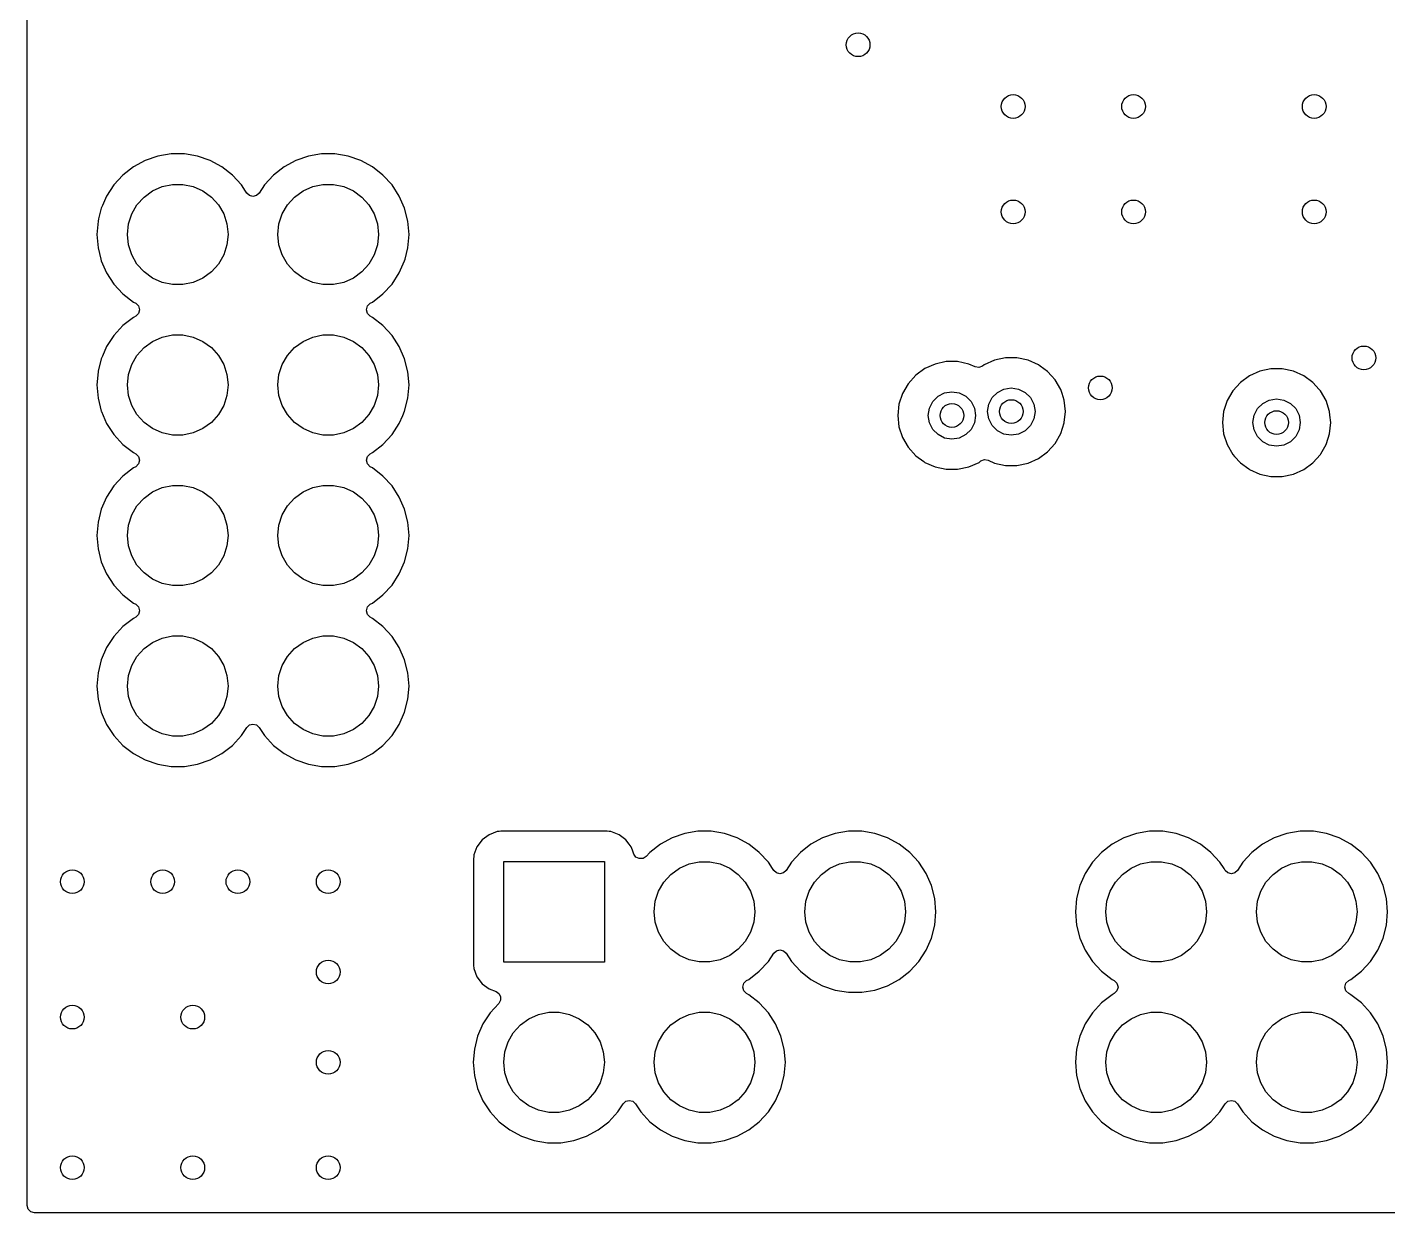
# Model space of a CAD drawing. Extents: x 6.5 to 8.1, y -3.85 to -2.25.
# Drawn here: x 6.5 to 7.404, y -3.85 to -3.062 of the extents above; entities that cross this region are included whole.
import ezdxf

# ---------------------------------------------------------------- set-up
doc = ezdxf.new("R2010")
doc.units = 0
doc.header["$MEASUREMENT"] = 0
doc.layers.add('BLACK', color=7, linetype='CONTINUOUS')

msp = doc.modelspace()

# ---------------------------------------------------------------- linework, layer by layer
at = {"layer": 'BLACK', "linetype": 'CONTINUOUS'}
for p, q in [((6.50002, -3.065), (6.50002, -3)), ((6.50002, -3.5), (6.50002, -3.065)), ((6.57844, -3.15085), (6.57065, -3.15507)), ((6.58683, -3.14797), (6.57844, -3.15085)), ((6.59557, -3.14652), (6.58683, -3.14797)), ((6.60443, -3.14652), (6.59557, -3.14652)), ((6.61317, -3.14797), (6.60443, -3.14652)), ((6.62156, -3.15085), (6.61317, -3.14797)), ((6.62935, -3.15507), (6.62156, -3.15085)), ((6.62156, -3.15085), (6.62156, -3.15085)), ((6.62156, -3.15085), (6.62156, -3.15085)), ((6.67844, -3.15085), (6.67065, -3.15507)), ((6.68683, -3.14797), (6.67844, -3.15085)), ((6.69557, -3.14652), (6.68683, -3.14797)), ((6.70443, -3.14652), (6.69557, -3.14652)), ((6.71317, -3.14797), (6.70443, -3.14652)), ((6.72156, -3.15085), (6.71317, -3.14797)), ((6.72935, -3.15507), (6.72156, -3.15085)), ((6.72156, -3.15085), (6.72156, -3.15085)), ((6.72156, -3.15085), (6.72156, -3.15085)), ((6.56365, -3.16052), (6.55765, -3.16704)), ((6.57065, -3.15507), (6.56365, -3.16052)), ((6.63635, -3.16052), (6.62935, -3.15507)), ((6.64235, -3.16704), (6.63635, -3.16052)), ((6.66365, -3.16052), (6.65765, -3.16704)), ((6.67065, -3.15507), (6.66365, -3.16052)), ((6.73635, -3.16052), (6.72935, -3.15507)), ((6.74235, -3.16704), (6.73635, -3.16052)), ((6.55765, -3.16704), (6.5528, -3.17446)), ((6.57761, -3.17513), (6.58327, -3.17102)), ((6.58327, -3.17102), (6.58966, -3.16817)), ((6.58966, -3.16817), (6.5965, -3.16672)), ((6.5965, -3.16672), (6.6035, -3.16672)), ((6.6035, -3.16672), (6.61034, -3.16817)), ((6.61034, -3.16817), (6.61673, -3.17102)), ((6.61673, -3.17102), (6.62239, -3.17513)), ((6.64512, -3.17127), (6.64235, -3.16704)), ((6.64591, -3.17249), (6.64512, -3.17127)), ((6.65765, -3.16704), (6.65409, -3.17249)), ((6.67761, -3.17513), (6.68327, -3.17102)), ((6.68327, -3.17102), (6.68966, -3.16817)), ((6.68966, -3.16817), (6.6965, -3.16672)), ((6.6965, -3.16672), (6.7035, -3.16672)), ((6.7035, -3.16672), (6.71034, -3.16817)), ((6.71034, -3.16817), (6.71673, -3.17102)), ((6.71673, -3.17102), (6.72239, -3.17513)), ((6.7472, -3.17446), (6.74235, -3.16704)), ((6.55, -3.18084), (6.54924, -3.18257)), ((6.5528, -3.17446), (6.55, -3.18084)), ((6.56943, -3.18639), (6.57293, -3.18033)), ((6.57293, -3.18033), (6.57761, -3.17513)), ((6.62239, -3.17513), (6.62707, -3.18033)), ((6.62707, -3.18033), (6.63057, -3.18639)), ((6.64768, -3.17411), (6.64591, -3.17249)), ((6.65, -3.1747), (6.64768, -3.17411)), ((6.65232, -3.17411), (6.65, -3.1747)), ((6.65409, -3.17249), (6.65232, -3.17411)), ((6.66943, -3.18639), (6.67293, -3.18033)), ((6.67293, -3.18033), (6.67761, -3.17513)), ((6.72239, -3.17513), (6.72707, -3.18033)), ((6.72707, -3.18033), (6.73057, -3.18639)), ((6.75076, -3.18257), (6.7472, -3.17446)), ((6.54746, -3.18961), (6.54706, -3.19117)), ((6.54924, -3.18257), (6.54746, -3.18961)), ((6.56727, -3.19304), (6.56943, -3.18639)), ((6.63057, -3.18639), (6.63273, -3.19304)), ((6.66727, -3.19304), (6.66943, -3.18639)), ((6.73057, -3.18639), (6.73273, -3.19304)), ((6.75294, -3.19117), (6.75076, -3.18257)), ((6.54706, -3.19117), (6.54633, -3.2)), ((6.56654, -3.2), (6.56727, -3.19304)), ((6.63273, -3.19304), (6.63346, -3.2)), ((6.66654, -3.2), (6.66727, -3.19304)), ((6.73273, -3.19304), (6.73346, -3.2)), ((6.75367, -3.2), (6.75294, -3.19117)), ((6.54633, -3.2), (6.54706, -3.20883)), ((6.56727, -3.20696), (6.56654, -3.2)), ((6.56943, -3.21361), (6.56727, -3.20696)), ((6.63273, -3.20696), (6.63057, -3.21361)), ((6.63346, -3.2), (6.63273, -3.20696)), ((6.66727, -3.20696), (6.66654, -3.2)), ((6.66943, -3.21361), (6.66727, -3.20696)), ((6.73273, -3.20696), (6.73057, -3.21361)), ((6.73346, -3.2), (6.73273, -3.20696)), ((6.75294, -3.20883), (6.75367, -3.2)), ((6.54706, -3.20883), (6.54706, -3.20883)), ((6.54706, -3.20883), (6.54706, -3.20883)), ((6.54706, -3.20883), (6.54896, -3.21634)), ((6.54896, -3.21634), (6.54924, -3.21743)), ((6.54924, -3.21743), (6.5528, -3.22554)), ((6.57293, -3.21967), (6.56943, -3.21361)), ((6.63057, -3.21361), (6.62707, -3.21967)), ((6.67293, -3.21967), (6.66943, -3.21361)), ((6.73057, -3.21361), (6.72707, -3.21967)), ((6.7472, -3.22554), (6.75076, -3.21743)), ((6.75076, -3.21743), (6.75104, -3.21634)), ((6.75104, -3.21634), (6.75294, -3.20883)), ((6.5528, -3.22554), (6.5528, -3.22554)), ((6.5528, -3.22554), (6.55765, -3.23296)), ((6.57761, -3.22487), (6.57293, -3.21967)), ((6.58327, -3.22898), (6.57761, -3.22487)), ((6.62239, -3.22487), (6.61673, -3.22898)), ((6.62707, -3.21967), (6.62239, -3.22487)), ((6.67761, -3.22487), (6.67293, -3.21967)), ((6.68327, -3.22898), (6.67761, -3.22487)), ((6.72239, -3.22487), (6.71673, -3.22898)), ((6.72707, -3.21967), (6.72239, -3.22487)), ((6.74235, -3.23296), (6.7472, -3.22554)), ((6.55765, -3.23296), (6.56365, -3.23948)), ((6.58966, -3.23183), (6.58327, -3.22898)), ((6.5965, -3.23328), (6.58966, -3.23183)), ((6.6035, -3.23328), (6.5965, -3.23328)), ((6.61034, -3.23183), (6.6035, -3.23328)), ((6.61673, -3.22898), (6.61034, -3.23183)), ((6.68966, -3.23183), (6.68327, -3.22898)), ((6.6965, -3.23328), (6.68966, -3.23183)), ((6.7035, -3.23328), (6.6965, -3.23328)), ((6.71034, -3.23183), (6.7035, -3.23328)), ((6.71673, -3.22898), (6.71034, -3.23183)), ((6.73635, -3.23948), (6.74235, -3.23296)), ((6.56365, -3.23948), (6.57065, -3.24493)), ((6.72935, -3.24493), (6.73635, -3.23948)), ((6.57065, -3.24493), (6.57065, -3.24493)), ((6.57065, -3.24493), (6.57208, -3.24571)), ((6.57208, -3.24571), (6.57395, -3.2475)), ((6.57395, -3.2525), (6.57208, -3.25429)), ((6.57395, -3.2475), (6.57464, -3.25)), ((6.57464, -3.25), (6.57395, -3.2525)), ((6.72536, -3.25), (6.72605, -3.2475)), ((6.72605, -3.2525), (6.72536, -3.25)), ((6.72605, -3.2475), (6.72792, -3.24571)), ((6.72792, -3.25429), (6.72605, -3.2525)), ((6.72792, -3.24571), (6.72935, -3.24493)), ((6.56365, -3.26052), (6.55765, -3.26704)), ((6.57065, -3.25507), (6.56365, -3.26052)), ((6.57208, -3.25429), (6.57065, -3.25507)), ((6.72935, -3.25507), (6.72792, -3.25429)), ((6.73635, -3.26052), (6.72935, -3.25507)), ((6.74235, -3.26704), (6.73635, -3.26052)), ((6.55765, -3.26704), (6.5528, -3.27446)), ((6.57761, -3.27513), (6.58327, -3.27102)), ((6.58327, -3.27102), (6.58966, -3.26817)), ((6.58966, -3.26817), (6.5965, -3.26672)), ((6.5965, -3.26672), (6.6035, -3.26672)), ((6.6035, -3.26672), (6.61034, -3.26817)), ((6.61034, -3.26817), (6.61673, -3.27102)), ((6.61673, -3.27102), (6.62239, -3.27513)), ((6.67761, -3.27513), (6.68327, -3.27102)), ((6.68327, -3.27102), (6.68966, -3.26817)), ((6.68966, -3.26817), (6.6965, -3.26672)), ((6.6965, -3.26672), (6.7035, -3.26672)), ((6.7035, -3.26672), (6.71034, -3.26817)), ((6.71034, -3.26817), (6.71673, -3.27102)), ((6.71673, -3.27102), (6.72239, -3.27513)), ((6.7472, -3.27446), (6.74235, -3.26704)), ((6.55, -3.28084), (6.54924, -3.28257)), ((6.5528, -3.27446), (6.55, -3.28084)), ((6.56943, -3.28639), (6.57293, -3.28033)), ((6.57293, -3.28033), (6.57761, -3.27513)), ((6.62239, -3.27513), (6.62707, -3.28033)), ((6.62707, -3.28033), (6.63057, -3.28639)), ((6.66943, -3.28639), (6.67293, -3.28033)), ((6.67293, -3.28033), (6.67761, -3.27513)), ((6.72239, -3.27513), (6.72707, -3.28033)), ((6.72707, -3.28033), (6.73057, -3.28639)), ((6.75076, -3.28257), (6.7472, -3.27446)), ((6.54924, -3.28257), (6.54716, -3.2908)), ((6.56727, -3.29304), (6.56943, -3.28639)), ((6.63057, -3.28639), (6.63273, -3.29304)), ((6.66727, -3.29304), (6.66943, -3.28639)), ((6.73057, -3.28639), (6.73273, -3.29304)), ((6.75294, -3.29117), (6.75076, -3.28257)), ((7.09635, -3.28913), (7.09027, -3.29355)), ((7.10322, -3.28608), (7.09635, -3.28913)), ((7.11057, -3.28451), (7.10322, -3.28608)), ((7.11809, -3.28451), (7.11057, -3.28451)), ((7.11057, -3.28451), (7.11057, -3.28451)), ((7.12544, -3.28608), (7.11809, -3.28451)), ((7.11809, -3.28451), (7.11809, -3.28451)), ((7.12966, -3.28795), (7.12544, -3.28608)), ((7.13216, -3.28835), (7.12966, -3.28795)), ((7.13452, -3.28744), (7.13216, -3.28835)), ((7.13577, -3.28653), (7.13452, -3.28744)), ((7.14264, -3.28347), (7.13577, -3.28653)), ((7.15, -3.28191), (7.14264, -3.28347)), ((7.15752, -3.28191), (7.15, -3.28191)), ((7.15, -3.28191), (7.15, -3.28191)), ((7.16487, -3.28347), (7.15752, -3.28191)), ((7.15752, -3.28191), (7.15752, -3.28191)), ((7.17174, -3.28653), (7.16487, -3.28347)), ((7.173, -3.28744), (7.17174, -3.28653)), ((7.17782, -3.29095), (7.173, -3.28744)), ((7.32624, -3.28923), (7.31889, -3.2908)), ((7.33376, -3.28923), (7.32624, -3.28923)), ((7.32624, -3.28923), (7.32624, -3.28923)), ((7.34111, -3.2908), (7.33376, -3.28923)), ((7.33376, -3.28923), (7.33376, -3.28923)), ((6.54706, -3.29117), (6.54633, -3.3)), ((6.54716, -3.2908), (6.54706, -3.29117)), ((6.56654, -3.3), (6.56727, -3.29304)), ((6.63273, -3.29304), (6.63346, -3.3)), ((6.66654, -3.3), (6.66727, -3.29304)), ((6.73273, -3.29304), (6.73346, -3.3)), ((6.75367, -3.3), (6.75294, -3.29117)), ((7.09027, -3.29355), (7.08524, -3.29914)), ((7.18044, -3.29385), (7.17782, -3.29095)), ((7.18285, -3.29653), (7.18044, -3.29385)), ((7.18661, -3.30305), (7.18285, -3.29653)), ((7.30593, -3.29827), (7.3009, -3.30386)), ((7.31202, -3.29385), (7.30593, -3.29827)), ((7.31889, -3.2908), (7.31202, -3.29385)), ((7.34798, -3.29385), (7.34111, -3.2908)), ((7.35407, -3.29827), (7.34798, -3.29385)), ((7.34798, -3.29385), (7.34798, -3.29385)), ((7.35832, -3.303), (7.35407, -3.29827)), ((6.54633, -3.3), (6.54706, -3.30883)), ((6.56727, -3.30696), (6.56654, -3.3)), ((6.56943, -3.31361), (6.56727, -3.30696)), ((6.63273, -3.30696), (6.63057, -3.31361)), ((6.63346, -3.3), (6.63273, -3.30696)), ((6.66727, -3.30696), (6.66654, -3.3)), ((6.66943, -3.31361), (6.66727, -3.30696)), ((6.73273, -3.30696), (6.73057, -3.31361)), ((6.73346, -3.3), (6.73273, -3.30696)), ((6.75294, -3.30883), (6.75367, -3.3)), ((7.08148, -3.30565), (7.07915, -3.3128)), ((7.08524, -3.29914), (7.08148, -3.30565)), ((7.10159, -3.31102), (7.10507, -3.30754)), ((7.10507, -3.30754), (7.10946, -3.3053)), ((7.10946, -3.3053), (7.11433, -3.30453)), ((7.11433, -3.30453), (7.1192, -3.3053)), ((7.1192, -3.3053), (7.12359, -3.30754)), ((7.12359, -3.30754), (7.12707, -3.31102)), ((7.14102, -3.30842), (7.1445, -3.30493)), ((7.1445, -3.30493), (7.14889, -3.3027)), ((7.14889, -3.3027), (7.15376, -3.30193)), ((7.15376, -3.30193), (7.15862, -3.3027)), ((7.15862, -3.3027), (7.16301, -3.30493)), ((7.16301, -3.30493), (7.1665, -3.30842)), ((7.18746, -3.30565), (7.18661, -3.30305)), ((7.18893, -3.3102), (7.18746, -3.30565)), ((7.3009, -3.30386), (7.29714, -3.31037)), ((7.3591, -3.30386), (7.35832, -3.303)), ((7.36286, -3.31037), (7.3591, -3.30386)), ((6.54706, -3.30883), (6.54706, -3.30883)), ((6.54706, -3.30883), (6.54706, -3.30883)), ((6.54706, -3.30883), (6.54924, -3.31743)), ((6.57293, -3.31967), (6.56943, -3.31361)), ((6.63057, -3.31361), (6.62707, -3.31967)), ((6.67293, -3.31967), (6.66943, -3.31361)), ((6.73057, -3.31361), (6.72707, -3.31967)), ((6.75076, -3.31743), (6.75294, -3.30883)), ((7.07915, -3.3128), (7.07837, -3.32028)), ((7.09858, -3.32028), (7.09935, -3.31541)), ((7.09935, -3.31541), (7.10159, -3.31102)), ((7.12707, -3.31102), (7.12931, -3.31541)), ((7.12931, -3.31541), (7.13008, -3.32028)), ((7.13801, -3.31767), (7.13878, -3.31281)), ((7.13878, -3.31281), (7.14102, -3.30842)), ((7.1665, -3.30842), (7.16873, -3.31281)), ((7.16873, -3.31281), (7.1695, -3.31767)), ((7.18972, -3.31767), (7.18893, -3.3102)), ((7.29714, -3.31037), (7.29482, -3.31752)), ((7.31502, -3.32013), (7.31726, -3.31574)), ((7.31726, -3.31574), (7.32074, -3.31226)), ((7.32074, -3.31226), (7.32513, -3.31002)), ((7.32513, -3.31002), (7.33, -3.30925)), ((7.33, -3.30925), (7.33487, -3.31002)), ((7.33487, -3.31002), (7.33926, -3.31226)), ((7.33926, -3.31226), (7.34274, -3.31574)), ((7.34274, -3.31574), (7.34498, -3.32013)), ((7.36518, -3.31752), (7.36286, -3.31037)), ((7.36286, -3.31037), (7.36286, -3.31037)), ((6.54924, -3.31743), (6.54928, -3.31752)), ((6.54928, -3.31752), (6.5528, -3.32554)), ((6.5528, -3.32554), (6.5528, -3.32554)), ((6.5528, -3.32554), (6.55765, -3.33296)), ((6.57761, -3.32487), (6.57293, -3.31967)), ((6.58327, -3.32898), (6.57761, -3.32487)), ((6.62239, -3.32487), (6.61673, -3.32898)), ((6.62707, -3.31967), (6.62239, -3.32487)), ((6.67761, -3.32487), (6.67293, -3.31967)), ((6.68327, -3.32898), (6.67761, -3.32487)), ((6.72239, -3.32487), (6.71673, -3.32898)), ((6.72707, -3.31967), (6.72239, -3.32487)), ((6.74235, -3.33296), (6.7472, -3.32554)), ((6.7472, -3.32554), (6.74951, -3.32028)), ((6.74951, -3.32028), (6.75076, -3.31743)), ((7.07837, -3.32028), (7.07915, -3.32776)), ((7.09935, -3.32515), (7.09858, -3.32028)), ((7.10159, -3.32954), (7.09935, -3.32515)), ((7.12931, -3.32515), (7.12707, -3.32954)), ((7.13008, -3.32028), (7.12931, -3.32515)), ((7.13878, -3.32254), (7.13801, -3.31767)), ((7.14102, -3.32693), (7.13878, -3.32254)), ((7.16873, -3.32254), (7.1665, -3.32693)), ((7.1695, -3.31767), (7.16873, -3.32254)), ((7.18661, -3.3323), (7.18893, -3.32515)), ((7.18893, -3.32515), (7.18895, -3.325)), ((7.18895, -3.325), (7.18972, -3.31767)), ((7.29482, -3.31752), (7.29404, -3.325)), ((7.29404, -3.325), (7.29482, -3.33248)), ((7.31425, -3.325), (7.31502, -3.32013)), ((7.31502, -3.32987), (7.31425, -3.325)), ((7.34498, -3.32013), (7.34575, -3.325)), ((7.34575, -3.325), (7.34498, -3.32987)), ((7.36544, -3.32), (7.36518, -3.31752)), ((7.36518, -3.33248), (7.36596, -3.325)), ((7.36596, -3.325), (7.36544, -3.32)), ((6.55765, -3.33296), (6.56365, -3.33948)), ((6.58966, -3.33183), (6.58327, -3.32898)), ((6.5965, -3.33328), (6.58966, -3.33183)), ((6.6035, -3.33328), (6.5965, -3.33328)), ((6.61034, -3.33183), (6.6035, -3.33328)), ((6.61673, -3.32898), (6.61034, -3.33183)), ((6.68966, -3.33183), (6.68327, -3.32898)), ((6.6965, -3.33328), (6.68966, -3.33183)), ((6.7035, -3.33328), (6.6965, -3.33328)), ((6.71034, -3.33183), (6.7035, -3.33328)), ((6.71673, -3.32898), (6.71034, -3.33183)), ((6.73635, -3.33948), (6.74235, -3.33296)), ((7.07915, -3.32776), (7.08148, -3.33491)), ((7.08148, -3.33491), (7.08524, -3.34142)), ((7.10507, -3.33302), (7.10159, -3.32954)), ((7.10946, -3.33526), (7.10507, -3.33302)), ((7.12359, -3.33302), (7.1192, -3.33526)), ((7.12707, -3.32954), (7.12359, -3.33302)), ((7.1445, -3.33041), (7.14102, -3.32693)), ((7.14889, -3.33265), (7.1445, -3.33041)), ((7.15376, -3.33342), (7.14889, -3.33265)), ((7.15862, -3.33265), (7.15376, -3.33342)), ((7.16301, -3.33041), (7.15862, -3.33265)), ((7.1665, -3.32693), (7.16301, -3.33041)), ((7.18285, -3.33881), (7.18661, -3.3323)), ((7.29482, -3.33248), (7.29714, -3.33963)), ((7.31726, -3.33426), (7.31502, -3.32987)), ((7.32074, -3.33774), (7.31726, -3.33426)), ((7.34274, -3.33426), (7.33926, -3.33774)), ((7.34498, -3.32987), (7.34274, -3.33426)), ((7.36312, -3.33881), (7.36518, -3.33248)), ((6.56365, -3.33948), (6.57065, -3.34493)), ((6.72935, -3.34493), (6.73635, -3.33948)), ((7.08524, -3.34142), (7.08524, -3.34142)), ((7.08524, -3.34142), (7.09027, -3.34701)), ((7.11433, -3.33603), (7.10946, -3.33526)), ((7.1192, -3.33526), (7.11433, -3.33603)), ((7.17782, -3.3444), (7.18285, -3.33881)), ((7.29714, -3.33963), (7.3009, -3.34614)), ((7.32513, -3.33998), (7.32074, -3.33774)), ((7.33, -3.34075), (7.32513, -3.33998)), ((7.33487, -3.33998), (7.33, -3.34075)), ((7.33926, -3.33774), (7.33487, -3.33998)), ((7.35935, -3.34571), (7.36286, -3.33963)), ((7.36286, -3.33963), (7.36312, -3.33881)), ((6.57065, -3.34493), (6.57065, -3.34493)), ((6.57065, -3.34493), (6.57208, -3.34571)), ((6.57208, -3.34571), (6.57395, -3.3475)), ((6.57395, -3.3525), (6.57208, -3.35429)), ((6.57395, -3.3475), (6.57464, -3.35)), ((6.57464, -3.35), (6.57395, -3.3525)), ((6.72536, -3.35), (6.72605, -3.3475)), ((6.72605, -3.3525), (6.72536, -3.35)), ((6.72605, -3.3475), (6.72792, -3.34571)), ((6.72792, -3.35429), (6.72605, -3.3525)), ((6.72792, -3.34571), (6.72935, -3.34493)), ((7.09027, -3.34701), (7.09556, -3.35085)), ((7.09556, -3.35085), (7.09635, -3.35143)), ((7.09635, -3.35143), (7.10322, -3.35448)), ((7.12544, -3.35448), (7.13231, -3.35143)), ((7.13231, -3.35143), (7.13357, -3.35051)), ((7.13357, -3.35051), (7.13593, -3.34961)), ((7.13593, -3.34961), (7.13843, -3.35)), ((7.13843, -3.35), (7.14264, -3.35188)), ((7.14264, -3.35188), (7.14264, -3.35188)), ((7.14264, -3.35188), (7.14264, -3.35188)), ((7.14264, -3.35188), (7.15, -3.35344)), ((7.15752, -3.35344), (7.16487, -3.35188)), ((7.16487, -3.35188), (7.17174, -3.34882)), ((7.16487, -3.35188), (7.16487, -3.35188)), ((7.16487, -3.35188), (7.16487, -3.35188)), ((7.17174, -3.34882), (7.17782, -3.3444)), ((7.3009, -3.34614), (7.30206, -3.34742)), ((7.30206, -3.34742), (7.30593, -3.35173)), ((7.30593, -3.35173), (7.3115, -3.35577)), ((7.34798, -3.35615), (7.35407, -3.35173)), ((7.35407, -3.35173), (7.3591, -3.34614)), ((7.3591, -3.34614), (7.35935, -3.34571)), ((6.56365, -3.36052), (6.55765, -3.36704)), ((6.57065, -3.35507), (6.56365, -3.36052)), ((6.57208, -3.35429), (6.57065, -3.35507)), ((6.72935, -3.35507), (6.72792, -3.35429)), ((6.73635, -3.36052), (6.72935, -3.35507)), ((6.74235, -3.36704), (6.73635, -3.36052)), ((7.10322, -3.35448), (7.11057, -3.35605)), ((7.11057, -3.35605), (7.11057, -3.35605)), ((7.11057, -3.35605), (7.11809, -3.35605)), ((7.11809, -3.35605), (7.12544, -3.35448)), ((7.11809, -3.35605), (7.11809, -3.35605)), ((7.12544, -3.35448), (7.12544, -3.35448)), ((7.12544, -3.35448), (7.12544, -3.35448)), ((7.15, -3.35344), (7.15, -3.35344)), ((7.15, -3.35344), (7.15752, -3.35344)), ((7.15752, -3.35344), (7.15752, -3.35344)), ((7.3115, -3.35577), (7.31202, -3.35615)), ((7.31202, -3.35615), (7.31889, -3.3592)), ((7.31889, -3.3592), (7.32624, -3.36077)), ((7.32624, -3.36077), (7.32624, -3.36077)), ((7.32624, -3.36077), (7.33376, -3.36077)), ((7.33376, -3.36077), (7.34111, -3.3592)), ((7.33376, -3.36077), (7.33376, -3.36077)), ((7.34111, -3.3592), (7.34798, -3.35615)), ((7.34111, -3.3592), (7.34111, -3.3592)), ((7.34111, -3.3592), (7.34111, -3.3592)), ((6.55765, -3.36704), (6.5528, -3.37446)), ((6.57761, -3.37513), (6.58327, -3.37102)), ((6.58327, -3.37102), (6.58966, -3.36817)), ((6.58966, -3.36817), (6.5965, -3.36672)), ((6.5965, -3.36672), (6.6035, -3.36672)), ((6.6035, -3.36672), (6.61034, -3.36817)), ((6.61034, -3.36817), (6.61673, -3.37102)), ((6.61673, -3.37102), (6.62239, -3.37513)), ((6.67761, -3.37513), (6.68327, -3.37102)), ((6.68327, -3.37102), (6.68966, -3.36817)), ((6.68966, -3.36817), (6.6965, -3.36672)), ((6.6965, -3.36672), (6.7035, -3.36672)), ((6.7035, -3.36672), (6.71034, -3.36817)), ((6.71034, -3.36817), (6.71673, -3.37102)), ((6.71673, -3.37102), (6.72239, -3.37513)), ((6.7472, -3.37446), (6.74235, -3.36704)), ((6.5528, -3.37446), (6.54924, -3.38257)), ((6.56943, -3.38639), (6.57293, -3.38033)), ((6.57293, -3.38033), (6.57761, -3.37513)), ((6.62239, -3.37513), (6.62707, -3.38033)), ((6.62707, -3.38033), (6.63057, -3.38639)), ((6.66943, -3.38639), (6.67293, -3.38033)), ((6.67293, -3.38033), (6.67761, -3.37513)), ((6.72239, -3.37513), (6.72707, -3.38033)), ((6.72707, -3.38033), (6.73057, -3.38639)), ((6.75076, -3.38257), (6.7472, -3.37446)), ((6.54924, -3.38257), (6.54706, -3.39117)), ((6.56727, -3.39304), (6.56943, -3.38639)), ((6.63057, -3.38639), (6.63273, -3.39304)), ((6.66727, -3.39304), (6.66943, -3.38639)), ((6.73057, -3.38639), (6.73273, -3.39304)), ((6.75294, -3.39117), (6.75076, -3.38257)), ((6.54706, -3.39117), (6.54633, -3.4)), ((6.56654, -3.4), (6.56727, -3.39304)), ((6.63273, -3.39304), (6.63346, -3.4)), ((6.66654, -3.4), (6.66727, -3.39304)), ((6.73273, -3.39304), (6.73346, -3.4)), ((6.75367, -3.4), (6.75294, -3.39117)), ((6.54633, -3.4), (6.54706, -3.40883)), ((6.56727, -3.40696), (6.56654, -3.4)), ((6.56943, -3.41361), (6.56727, -3.40696)), ((6.63273, -3.40696), (6.63057, -3.41361)), ((6.63346, -3.4), (6.63273, -3.40696)), ((6.66727, -3.40696), (6.66654, -3.4)), ((6.66943, -3.41361), (6.66727, -3.40696)), ((6.73273, -3.40696), (6.73057, -3.41361)), ((6.73346, -3.4), (6.73273, -3.40696)), ((6.75294, -3.40883), (6.75367, -3.4)), ((6.54706, -3.40883), (6.54924, -3.41743)), ((6.57293, -3.41967), (6.56943, -3.41361)), ((6.63057, -3.41361), (6.62707, -3.41967)), ((6.67293, -3.41967), (6.66943, -3.41361)), ((6.73057, -3.41361), (6.72707, -3.41967)), ((6.75076, -3.41743), (6.75294, -3.40883)), ((6.54924, -3.41743), (6.5528, -3.42554)), ((6.57761, -3.42487), (6.57293, -3.41967)), ((6.58327, -3.42898), (6.57761, -3.42487)), ((6.62239, -3.42487), (6.61673, -3.42898)), ((6.62707, -3.41967), (6.62239, -3.42487)), ((6.67761, -3.42487), (6.67293, -3.41967)), ((6.68327, -3.42898), (6.67761, -3.42487)), ((6.72239, -3.42487), (6.71673, -3.42898)), ((6.72707, -3.41967), (6.72239, -3.42487)), ((6.7472, -3.42554), (6.75076, -3.41743)), ((6.5528, -3.42554), (6.5528, -3.42554)), ((6.5528, -3.42554), (6.55765, -3.43296)), ((6.55765, -3.43296), (6.56365, -3.43948)), ((6.58966, -3.43183), (6.58327, -3.42898)), ((6.5965, -3.43328), (6.58966, -3.43183)), ((6.6035, -3.43328), (6.5965, -3.43328)), ((6.61034, -3.43183), (6.6035, -3.43328)), ((6.61673, -3.42898), (6.61034, -3.43183)), ((6.68966, -3.43183), (6.68327, -3.42898)), ((6.6965, -3.43328), (6.68966, -3.43183)), ((6.7035, -3.43328), (6.6965, -3.43328)), ((6.71034, -3.43183), (6.7035, -3.43328)), ((6.71673, -3.42898), (6.71034, -3.43183)), ((6.73635, -3.43948), (6.74235, -3.43296)), ((6.74235, -3.43296), (6.7472, -3.42554)), ((6.56365, -3.43948), (6.57065, -3.44493)), ((6.72935, -3.44493), (6.73635, -3.43948)), ((6.57065, -3.44493), (6.57065, -3.44493)), ((6.57065, -3.44493), (6.57208, -3.44571)), ((6.57208, -3.44571), (6.57395, -3.4475)), ((6.57395, -3.4525), (6.57208, -3.45429)), ((6.57395, -3.4475), (6.57464, -3.45)), ((6.57464, -3.45), (6.57395, -3.4525)), ((6.72536, -3.45), (6.72605, -3.4475)), ((6.72605, -3.4525), (6.72536, -3.45)), ((6.72605, -3.4475), (6.72792, -3.44571)), ((6.72792, -3.45429), (6.72605, -3.4525)), ((6.72792, -3.44571), (6.72935, -3.44493)), ((6.56365, -3.46052), (6.55765, -3.46704)), ((6.57065, -3.45507), (6.56365, -3.46052)), ((6.57208, -3.45429), (6.57065, -3.45507)), ((6.72935, -3.45507), (6.72792, -3.45429)), ((6.73635, -3.46052), (6.72935, -3.45507)), ((6.74235, -3.46704), (6.73635, -3.46052)), ((6.55765, -3.46704), (6.5528, -3.47446)), ((6.58327, -3.47102), (6.58966, -3.46817)), ((6.58966, -3.46817), (6.5965, -3.46672)), ((6.5965, -3.46672), (6.6035, -3.46672)), ((6.6035, -3.46672), (6.61034, -3.46817)), ((6.61034, -3.46817), (6.61673, -3.47102)), ((6.68327, -3.47102), (6.68966, -3.46817)), ((6.68966, -3.46817), (6.6965, -3.46672)), ((6.6965, -3.46672), (6.7035, -3.46672)), ((6.7035, -3.46672), (6.71034, -3.46817)), ((6.71034, -3.46817), (6.71673, -3.47102)), ((6.7472, -3.47446), (6.74235, -3.46704)), ((6.5528, -3.47446), (6.54924, -3.48257)), ((6.57293, -3.48033), (6.57761, -3.47513)), ((6.57761, -3.47513), (6.58327, -3.47102)), ((6.61673, -3.47102), (6.62239, -3.47513)), ((6.62239, -3.47513), (6.62707, -3.48033)), ((6.67293, -3.48033), (6.67761, -3.47513)), ((6.67761, -3.47513), (6.68327, -3.47102)), ((6.71673, -3.47102), (6.72239, -3.47513)), ((6.72239, -3.47513), (6.72707, -3.48033)), ((6.75076, -3.48257), (6.7472, -3.47446)), ((6.54924, -3.48257), (6.54706, -3.49117)), ((6.56727, -3.49304), (6.56943, -3.48639)), ((6.56943, -3.48639), (6.57293, -3.48033)), ((6.62707, -3.48033), (6.63057, -3.48639)), ((6.63057, -3.48639), (6.63273, -3.49304)), ((6.66727, -3.49304), (6.66943, -3.48639)), ((6.66943, -3.48639), (6.67293, -3.48033)), ((6.72707, -3.48033), (6.73057, -3.48639)), ((6.73057, -3.48639), (6.73273, -3.49304)), ((6.75294, -3.49117), (6.75076, -3.48257)), ((6.54706, -3.49117), (6.54633, -3.5)), ((6.56654, -3.5), (6.56727, -3.49304)), ((6.63273, -3.49304), (6.63346, -3.5)), ((6.66654, -3.5), (6.66727, -3.49304)), ((6.73273, -3.49304), (6.73346, -3.5)), ((6.75367, -3.5), (6.75294, -3.49117)), ((6.50002, -3.75), (6.50002, -3.5)), ((6.54633, -3.5), (6.54706, -3.50883)), ((6.56727, -3.50696), (6.56654, -3.5)), ((6.63346, -3.5), (6.63273, -3.50696)), ((6.66727, -3.50696), (6.66654, -3.5)), ((6.73346, -3.5), (6.73273, -3.50696)), ((6.75294, -3.50883), (6.75367, -3.5)), ((6.54706, -3.50883), (6.54924, -3.51743)), ((6.56943, -3.51361), (6.56727, -3.50696)), ((6.57293, -3.51967), (6.56943, -3.51361)), ((6.63057, -3.51361), (6.62707, -3.51967)), ((6.63273, -3.50696), (6.63057, -3.51361)), ((6.66943, -3.51361), (6.66727, -3.50696)), ((6.67293, -3.51967), (6.66943, -3.51361)), ((6.73057, -3.51361), (6.72707, -3.51967)), ((6.73273, -3.50696), (6.73057, -3.51361)), ((6.75076, -3.51743), (6.75294, -3.50883)), ((6.54924, -3.51743), (6.5528, -3.52554)), ((6.57761, -3.52487), (6.57293, -3.51967)), ((6.58327, -3.52898), (6.57761, -3.52487)), ((6.62239, -3.52487), (6.61673, -3.52898)), ((6.62707, -3.51967), (6.62239, -3.52487)), ((6.67761, -3.52487), (6.67293, -3.51967)), ((6.68327, -3.52898), (6.67761, -3.52487)), ((6.72239, -3.52487), (6.71673, -3.52898)), ((6.72707, -3.51967), (6.72239, -3.52487)), ((6.7472, -3.52554), (6.75076, -3.51743)), ((6.5528, -3.52554), (6.5528, -3.52554)), ((6.5528, -3.52554), (6.55765, -3.53296)), ((6.55765, -3.53296), (6.56365, -3.53948)), ((6.58966, -3.53183), (6.58327, -3.52898)), ((6.5965, -3.53328), (6.58966, -3.53183)), ((6.6035, -3.53328), (6.5965, -3.53328)), ((6.61034, -3.53183), (6.6035, -3.53328)), ((6.61673, -3.52898), (6.61034, -3.53183)), ((6.63635, -3.53948), (6.64235, -3.53296)), ((6.64235, -3.53296), (6.64591, -3.52751)), ((6.64591, -3.52751), (6.64768, -3.52589)), ((6.64768, -3.52589), (6.65, -3.5253)), ((6.65, -3.5253), (6.65232, -3.52589)), ((6.65232, -3.52589), (6.65409, -3.52751)), ((6.65409, -3.52751), (6.65765, -3.53296)), ((6.65765, -3.53296), (6.66365, -3.53948)), ((6.68966, -3.53183), (6.68327, -3.52898)), ((6.6965, -3.53328), (6.68966, -3.53183)), ((6.7035, -3.53328), (6.6965, -3.53328)), ((6.71034, -3.53183), (6.7035, -3.53328)), ((6.71673, -3.52898), (6.71034, -3.53183)), ((6.73635, -3.53948), (6.74235, -3.53296)), ((6.74235, -3.53296), (6.7472, -3.52554)), ((6.56365, -3.53948), (6.57065, -3.54493)), ((6.62935, -3.54493), (6.63635, -3.53948)), ((6.66365, -3.53948), (6.67065, -3.54493)), ((6.72935, -3.54493), (6.73635, -3.53948)), ((6.57065, -3.54493), (6.57844, -3.54915)), ((6.57844, -3.54915), (6.58683, -3.55203)), ((6.58683, -3.55203), (6.59557, -3.55348)), ((6.60443, -3.55348), (6.61317, -3.55203)), ((6.61317, -3.55203), (6.62156, -3.54915)), ((6.62156, -3.54915), (6.62935, -3.54493)), ((6.67065, -3.54493), (6.67844, -3.54915)), ((6.67844, -3.54915), (6.68683, -3.55203)), ((6.68683, -3.55203), (6.69557, -3.55348)), ((6.70443, -3.55348), (6.71317, -3.55203)), ((6.71317, -3.55203), (6.72156, -3.54915)), ((6.72156, -3.54915), (6.72935, -3.54493)), ((6.59557, -3.55348), (6.60443, -3.55348)), ((6.69557, -3.55348), (6.70443, -3.55348)), ((6.81224, -3.59677), (6.80684, -3.59878)), ((6.81356, -3.59663), (6.81224, -3.59677)), ((6.81462, -3.59652), (6.81356, -3.59663)), ((6.88538, -3.59652), (6.81462, -3.59652)), ((6.88657, -3.59664), (6.88538, -3.59652)), ((6.88776, -3.59677), (6.88657, -3.59664)), ((6.89316, -3.59878), (6.88776, -3.59677)), ((6.94557, -3.59652), (6.93683, -3.59797)), ((6.95443, -3.59652), (6.94557, -3.59652)), ((6.96317, -3.59797), (6.95443, -3.59652)), ((7.04557, -3.59652), (7.03683, -3.59797)), ((7.05443, -3.59652), (7.04557, -3.59652)), ((7.06317, -3.59797), (7.05443, -3.59652)), ((7.24557, -3.59652), (7.23683, -3.59797)), ((7.25443, -3.59652), (7.24557, -3.59652)), ((7.26317, -3.59797), (7.25443, -3.59652)), ((7.34557, -3.59652), (7.33683, -3.59797)), ((7.35443, -3.59652), (7.34557, -3.59652)), ((7.36317, -3.59797), (7.35443, -3.59652)), ((6.80223, -3.60223), (6.79878, -3.60684)), ((6.80684, -3.59878), (6.80223, -3.60223)), ((6.89777, -3.60223), (6.89316, -3.59878)), ((6.89989, -3.60507), (6.89777, -3.60223)), ((6.90122, -3.60684), (6.89989, -3.60507)), ((6.92065, -3.60507), (6.91365, -3.61052)), ((6.92844, -3.60085), (6.92065, -3.60507)), ((6.93683, -3.59797), (6.92844, -3.60085)), ((6.97156, -3.60085), (6.96317, -3.59797)), ((6.97935, -3.60507), (6.97156, -3.60085)), ((6.97156, -3.60085), (6.97156, -3.60085)), ((6.97156, -3.60085), (6.97156, -3.60085)), ((6.98635, -3.61052), (6.97935, -3.60507)), ((7.02065, -3.60507), (7.01365, -3.61052)), ((7.02844, -3.60085), (7.02065, -3.60507)), ((7.03683, -3.59797), (7.02844, -3.60085)), ((7.07156, -3.60085), (7.06317, -3.59797)), ((7.07935, -3.60507), (7.07156, -3.60085)), ((7.07156, -3.60085), (7.07156, -3.60085)), ((7.07156, -3.60085), (7.07156, -3.60085)), ((7.08635, -3.61052), (7.07935, -3.60507)), ((7.22065, -3.60507), (7.21365, -3.61052)), ((7.22844, -3.60085), (7.22065, -3.60507)), ((7.23683, -3.59797), (7.22844, -3.60085)), ((7.27156, -3.60085), (7.26317, -3.59797)), ((7.27935, -3.60507), (7.27156, -3.60085)), ((7.27156, -3.60085), (7.27156, -3.60085)), ((7.27156, -3.60085), (7.27156, -3.60085)), ((7.28635, -3.61052), (7.27935, -3.60507)), ((7.32065, -3.60507), (7.31365, -3.61052)), ((7.32844, -3.60085), (7.32065, -3.60507)), ((7.33683, -3.59797), (7.32844, -3.60085)), ((7.37156, -3.60085), (7.36317, -3.59797)), ((7.37935, -3.60507), (7.37156, -3.60085)), ((7.37156, -3.60085), (7.37156, -3.60085)), ((7.37156, -3.60085), (7.37156, -3.60085)), ((7.38635, -3.61052), (7.37935, -3.60507)), ((6.79663, -3.61356), (6.79652, -3.61455)), ((6.79652, -3.61455), (6.79652, -3.61462)), ((6.79652, -3.61462), (6.79652, -3.68538)), ((6.79677, -3.61224), (6.79663, -3.61356)), ((6.79878, -3.60684), (6.79677, -3.61224)), ((6.90202, -3.60901), (6.90122, -3.60684)), ((6.903, -3.61162), (6.90202, -3.60901)), ((6.90441, -3.61363), (6.903, -3.61162)), ((6.90663, -3.6147), (6.90441, -3.61363)), ((6.90909, -3.61455), (6.90663, -3.6147)), ((6.91116, -3.61322), (6.90909, -3.61455)), ((6.91365, -3.61052), (6.91116, -3.61322)), ((6.99235, -3.61704), (6.98635, -3.61052)), ((7.01365, -3.61052), (7.00765, -3.61704)), ((7.09235, -3.61704), (7.08635, -3.61052)), ((7.21365, -3.61052), (7.20765, -3.61704)), ((7.29235, -3.61704), (7.28635, -3.61052)), ((7.31365, -3.61052), (7.30765, -3.61704)), ((7.39235, -3.61704), (7.38635, -3.61052)), ((6.81654, -3.68346), (6.81654, -3.61654)), ((6.81654, -3.61654), (6.88346, -3.61654)), ((6.88346, -3.61654), (6.88346, -3.68346)), ((6.92761, -3.62513), (6.93327, -3.62102)), ((6.93327, -3.62102), (6.93966, -3.61817)), ((6.93966, -3.61817), (6.9465, -3.61672)), ((6.9465, -3.61672), (6.9535, -3.61672)), ((6.9535, -3.61672), (6.96034, -3.61817)), ((6.96034, -3.61817), (6.96673, -3.62102)), ((6.96673, -3.62102), (6.97239, -3.62513)), ((6.99512, -3.62127), (6.99235, -3.61704)), ((6.99591, -3.62249), (6.99512, -3.62127)), ((6.99768, -3.62411), (6.99591, -3.62249)), ((7, -3.6247), (6.99768, -3.62411)), ((7.00232, -3.62411), (7, -3.6247)), ((7.00409, -3.62249), (7.00232, -3.62411)), ((7.00765, -3.61704), (7.00409, -3.62249)), ((7.02761, -3.62513), (7.03327, -3.62102)), ((7.03327, -3.62102), (7.03966, -3.61817)), ((7.03966, -3.61817), (7.0465, -3.61672)), ((7.0465, -3.61672), (7.0535, -3.61672)), ((7.0535, -3.61672), (7.06034, -3.61817)), ((7.06034, -3.61817), (7.06673, -3.62102)), ((7.06673, -3.62102), (7.07239, -3.62513)), ((7.0972, -3.62446), (7.09235, -3.61704)), ((7.20765, -3.61704), (7.2028, -3.62446)), ((7.22761, -3.62513), (7.23327, -3.62102)), ((7.23327, -3.62102), (7.23966, -3.61817)), ((7.23966, -3.61817), (7.2465, -3.61672)), ((7.2465, -3.61672), (7.2535, -3.61672)), ((7.2535, -3.61672), (7.26034, -3.61817)), ((7.26034, -3.61817), (7.26673, -3.62102)), ((7.26673, -3.62102), (7.27239, -3.62513)), ((7.29512, -3.62127), (7.29235, -3.61704)), ((7.29591, -3.62249), (7.29512, -3.62127)), ((7.29768, -3.62411), (7.29591, -3.62249)), ((7.3, -3.6247), (7.29768, -3.62411)), ((7.30232, -3.62411), (7.3, -3.6247)), ((7.30409, -3.62249), (7.30232, -3.62411)), ((7.30765, -3.61704), (7.30409, -3.62249)), ((7.32761, -3.62513), (7.33327, -3.62102)), ((7.33327, -3.62102), (7.33966, -3.61817)), ((7.33966, -3.61817), (7.3465, -3.61672)), ((7.3465, -3.61672), (7.3535, -3.61672)), ((7.3535, -3.61672), (7.36034, -3.61817)), ((7.36034, -3.61817), (7.36673, -3.62102)), ((7.36673, -3.62102), (7.37239, -3.62513)), ((7.3972, -3.62446), (7.39235, -3.61704)), ((6.91943, -3.63639), (6.92293, -3.63033)), ((6.92293, -3.63033), (6.92761, -3.62513)), ((6.97239, -3.62513), (6.97707, -3.63033)), ((6.97707, -3.63033), (6.98057, -3.63639)), ((7.01943, -3.63639), (7.02293, -3.63033)), ((7.02293, -3.63033), (7.02761, -3.62513)), ((7.07239, -3.62513), (7.07707, -3.63033)), ((7.07707, -3.63033), (7.08057, -3.63639)), ((7.10076, -3.63257), (7.0972, -3.62446)), ((7.10294, -3.64117), (7.10076, -3.63257)), ((7.19924, -3.63257), (7.19706, -3.64117)), ((7.2028, -3.62446), (7.19924, -3.63257)), ((7.21943, -3.63639), (7.22293, -3.63033)), ((7.22293, -3.63033), (7.22761, -3.62513)), ((7.27239, -3.62513), (7.27707, -3.63033)), ((7.27707, -3.63033), (7.28057, -3.63639)), ((7.31943, -3.63639), (7.32293, -3.63033)), ((7.32293, -3.63033), (7.32761, -3.62513)), ((7.37239, -3.62513), (7.37707, -3.63033)), ((7.37707, -3.63033), (7.38057, -3.63639)), ((7.40076, -3.63257), (7.3972, -3.62446)), ((7.40294, -3.64117), (7.40076, -3.63257)), ((6.91727, -3.64304), (6.91943, -3.63639)), ((6.98057, -3.63639), (6.98273, -3.64304)), ((7.01727, -3.64304), (7.01943, -3.63639)), ((7.08057, -3.63639), (7.08273, -3.64304)), ((7.10367, -3.65), (7.10294, -3.64117)), ((7.19706, -3.64117), (7.19633, -3.65)), ((7.21727, -3.64304), (7.21943, -3.63639)), ((7.28057, -3.63639), (7.28273, -3.64304)), ((7.31727, -3.64304), (7.31943, -3.63639)), ((7.38057, -3.63639), (7.38273, -3.64304)), ((7.40367, -3.65), (7.40294, -3.64117)), ((6.91654, -3.65), (6.91727, -3.64304)), ((6.91727, -3.65696), (6.91654, -3.65)), ((6.98273, -3.64304), (6.98346, -3.65)), ((6.98346, -3.65), (6.98273, -3.65696)), ((7.01654, -3.65), (7.01727, -3.64304)), ((7.01727, -3.65696), (7.01654, -3.65)), ((7.08273, -3.64304), (7.08346, -3.65)), ((7.08346, -3.65), (7.08273, -3.65696)), ((7.10294, -3.65883), (7.10367, -3.65)), ((7.19633, -3.65), (7.19706, -3.65883)), ((7.21654, -3.65), (7.21727, -3.64304)), ((7.21727, -3.65696), (7.21654, -3.65)), ((7.28273, -3.64304), (7.28346, -3.65)), ((7.28346, -3.65), (7.28273, -3.65696)), ((7.31654, -3.65), (7.31727, -3.64304)), ((7.31727, -3.65696), (7.31654, -3.65)), ((7.38273, -3.64304), (7.38346, -3.65)), ((7.38346, -3.65), (7.38273, -3.65696)), ((7.40294, -3.65883), (7.40367, -3.65)), ((6.91943, -3.66361), (6.91727, -3.65696)), ((6.98273, -3.65696), (6.98057, -3.66361)), ((7.01943, -3.66361), (7.01727, -3.65696)), ((7.08273, -3.65696), (7.08057, -3.66361)), ((7.10076, -3.66743), (7.10294, -3.65883)), ((7.19706, -3.65883), (7.19924, -3.66743)), ((7.21943, -3.66361), (7.21727, -3.65696)), ((7.28273, -3.65696), (7.28057, -3.66361)), ((7.31943, -3.66361), (7.31727, -3.65696)), ((7.38273, -3.65696), (7.38057, -3.66361)), ((7.40076, -3.66743), (7.40294, -3.65883)), ((6.92293, -3.66967), (6.91943, -3.66361)), ((6.98057, -3.66361), (6.97707, -3.66967)), ((7.02293, -3.66967), (7.01943, -3.66361)), ((7.08057, -3.66361), (7.07707, -3.66967)), ((7.0972, -3.67554), (7.10076, -3.66743)), ((7.19924, -3.66743), (7.2028, -3.67554)), ((7.22293, -3.66967), (7.21943, -3.66361)), ((7.28057, -3.66361), (7.27707, -3.66967)), ((7.32293, -3.66967), (7.31943, -3.66361)), ((7.38057, -3.66361), (7.37707, -3.66967)), ((7.3972, -3.67554), (7.40076, -3.66743)), ((6.92761, -3.67487), (6.92293, -3.66967)), ((6.93327, -3.67898), (6.92761, -3.67487)), ((6.97239, -3.67487), (6.96673, -3.67898)), ((6.97707, -3.66967), (6.97239, -3.67487)), ((6.99235, -3.68296), (6.99591, -3.67751)), ((6.99591, -3.67751), (6.99768, -3.67589)), ((6.99768, -3.67589), (7, -3.6753)), ((7, -3.6753), (7.00232, -3.67589)), ((7.00232, -3.67589), (7.00409, -3.67751)), ((7.00409, -3.67751), (7.00765, -3.68296)), ((7.02761, -3.67487), (7.02293, -3.66967)), ((7.03327, -3.67898), (7.02761, -3.67487)), ((7.07239, -3.67487), (7.06673, -3.67898)), ((7.07707, -3.66967), (7.07239, -3.67487)), ((7.09235, -3.68296), (7.0972, -3.67554)), ((7.2028, -3.67554), (7.2028, -3.67554)), ((7.2028, -3.67554), (7.20765, -3.68296)), ((7.22761, -3.67487), (7.22293, -3.66967)), ((7.23327, -3.67898), (7.22761, -3.67487)), ((7.27239, -3.67487), (7.26673, -3.67898)), ((7.27707, -3.66967), (7.27239, -3.67487)), ((7.32761, -3.67487), (7.32293, -3.66967)), ((7.33327, -3.67898), (7.32761, -3.67487)), ((7.37239, -3.67487), (7.36673, -3.67898)), ((7.37707, -3.66967), (7.37239, -3.67487)), ((7.39235, -3.68296), (7.3972, -3.67554)), ((6.79652, -3.68538), (6.79677, -3.68776)), ((6.88346, -3.68346), (6.81654, -3.68346)), ((6.93966, -3.68183), (6.93327, -3.67898)), ((6.9465, -3.68328), (6.93966, -3.68183)), ((6.9535, -3.68328), (6.9465, -3.68328)), ((6.96034, -3.68183), (6.9535, -3.68328)), ((6.96673, -3.67898), (6.96034, -3.68183)), ((6.98635, -3.68948), (6.99235, -3.68296)), ((7.00765, -3.68296), (7.01365, -3.68948)), ((7.03966, -3.68183), (7.03327, -3.67898)), ((7.0465, -3.68328), (7.03966, -3.68183)), ((7.0535, -3.68328), (7.0465, -3.68328)), ((7.06034, -3.68183), (7.0535, -3.68328)), ((7.06673, -3.67898), (7.06034, -3.68183)), ((7.08635, -3.68948), (7.09235, -3.68296)), ((7.20765, -3.68296), (7.21365, -3.68948)), ((7.23966, -3.68183), (7.23327, -3.67898)), ((7.2465, -3.68328), (7.23966, -3.68183)), ((7.2535, -3.68328), (7.2465, -3.68328)), ((7.26034, -3.68183), (7.2535, -3.68328)), ((7.26673, -3.67898), (7.26034, -3.68183)), ((7.33966, -3.68183), (7.33327, -3.67898)), ((7.3465, -3.68328), (7.33966, -3.68183)), ((7.3535, -3.68328), (7.3465, -3.68328)), ((7.36034, -3.68183), (7.3535, -3.68328)), ((7.36673, -3.67898), (7.36034, -3.68183)), ((7.38635, -3.68948), (7.39235, -3.68296)), ((6.79677, -3.68776), (6.79878, -3.69316)), ((6.79878, -3.69316), (6.80223, -3.69777)), ((6.97605, -3.6975), (6.97792, -3.69571)), ((6.97792, -3.69571), (6.97935, -3.69493)), ((6.97935, -3.69493), (6.98635, -3.68948)), ((7.01365, -3.68948), (7.02065, -3.69493)), ((7.02065, -3.69493), (7.02844, -3.69915)), ((7.07156, -3.69915), (7.07935, -3.69493)), ((7.07935, -3.69493), (7.08635, -3.68948)), ((7.21365, -3.68948), (7.22065, -3.69493)), ((7.22065, -3.69493), (7.22065, -3.69493)), ((7.22065, -3.69493), (7.22208, -3.69571)), ((7.22208, -3.69571), (7.22395, -3.6975)), ((7.37605, -3.6975), (7.37792, -3.69571)), ((7.37792, -3.69571), (7.37935, -3.69493)), ((7.37935, -3.69493), (7.38635, -3.68948)), ((6.80223, -3.69777), (6.80684, -3.70122)), ((6.80684, -3.70122), (6.80684, -3.70122)), ((6.80684, -3.70122), (6.81148, -3.70295)), ((6.81148, -3.70295), (6.81343, -3.70429)), ((6.81343, -3.70429), (6.81452, -3.70638)), ((6.97536, -3.7), (6.97605, -3.6975)), ((6.97605, -3.7025), (6.97536, -3.7)), ((6.97792, -3.70429), (6.97605, -3.7025)), ((6.97935, -3.70507), (6.97792, -3.70429)), ((6.98635, -3.71052), (6.97935, -3.70507)), ((7.02844, -3.69915), (7.03683, -3.70203)), ((7.03683, -3.70203), (7.04557, -3.70348)), ((7.04557, -3.70348), (7.05443, -3.70348)), ((7.05443, -3.70348), (7.06317, -3.70203)), ((7.06317, -3.70203), (7.07156, -3.69915)), ((7.22065, -3.70507), (7.21365, -3.71052)), ((7.22208, -3.70429), (7.22065, -3.70507)), ((7.22395, -3.7025), (7.22208, -3.70429)), ((7.22395, -3.6975), (7.22464, -3.7)), ((7.22464, -3.7), (7.22395, -3.7025)), ((7.37536, -3.7), (7.37605, -3.6975)), ((7.37605, -3.7025), (7.37536, -3.7)), ((7.37792, -3.70429), (7.37605, -3.7025)), ((7.37935, -3.70507), (7.37792, -3.70429)), ((7.38635, -3.71052), (7.37935, -3.70507)), ((6.81337, -3.71083), (6.80765, -3.71704)), ((6.8145, -3.70875), (6.81337, -3.71083)), ((6.81452, -3.70638), (6.8145, -3.70875)), ((6.99235, -3.71704), (6.98635, -3.71052)), ((7.21365, -3.71052), (7.20765, -3.71704)), ((7.39235, -3.71704), (7.38635, -3.71052)), ((6.80765, -3.71704), (6.8028, -3.72446)), ((6.82761, -3.72513), (6.83327, -3.72102)), ((6.83327, -3.72102), (6.83966, -3.71817)), ((6.83966, -3.71817), (6.8465, -3.71672)), ((6.8465, -3.71672), (6.8535, -3.71672)), ((6.8535, -3.71672), (6.86034, -3.71817)), ((6.86034, -3.71817), (6.86673, -3.72102)), ((6.86673, -3.72102), (6.87239, -3.72513)), ((6.92761, -3.72513), (6.93327, -3.72102)), ((6.93327, -3.72102), (6.93966, -3.71817)), ((6.93966, -3.71817), (6.9465, -3.71672)), ((6.9465, -3.71672), (6.9535, -3.71672)), ((6.9535, -3.71672), (6.96034, -3.71817)), ((6.96034, -3.71817), (6.96673, -3.72102)), ((6.96673, -3.72102), (6.97239, -3.72513)), ((6.9972, -3.72446), (6.99235, -3.71704)), ((7.20765, -3.71704), (7.2028, -3.72446)), ((7.22761, -3.72513), (7.23327, -3.72102)), ((7.23327, -3.72102), (7.23966, -3.71817)), ((7.23966, -3.71817), (7.2465, -3.71672)), ((7.2465, -3.71672), (7.2535, -3.71672)), ((7.2535, -3.71672), (7.26034, -3.71817)), ((7.26034, -3.71817), (7.26673, -3.72102)), ((7.26673, -3.72102), (7.27239, -3.72513)), ((7.32761, -3.72513), (7.33327, -3.72102)), ((7.33327, -3.72102), (7.33966, -3.71817)), ((7.33966, -3.71817), (7.3465, -3.71672)), ((7.3465, -3.71672), (7.3535, -3.71672)), ((7.3535, -3.71672), (7.36034, -3.71817)), ((7.36034, -3.71817), (7.36673, -3.72102)), ((7.36673, -3.72102), (7.37239, -3.72513)), ((7.3972, -3.72446), (7.39235, -3.71704)), ((6.79924, -3.73257), (6.79706, -3.74117)), ((6.8028, -3.72446), (6.79924, -3.73257)), ((6.81943, -3.73639), (6.82293, -3.73033)), ((6.82293, -3.73033), (6.82761, -3.72513)), ((6.87239, -3.72513), (6.87707, -3.73033)), ((6.87707, -3.73033), (6.88057, -3.73639)), ((6.91943, -3.73639), (6.92293, -3.73033)), ((6.92293, -3.73033), (6.92761, -3.72513)), ((6.97239, -3.72513), (6.97707, -3.73033)), ((6.97707, -3.73033), (6.98057, -3.73639)), ((7.00076, -3.73257), (6.9972, -3.72446)), ((7.00294, -3.74117), (7.00076, -3.73257)), ((7.19924, -3.73257), (7.19706, -3.74117)), ((7.2028, -3.72446), (7.19924, -3.73257)), ((7.21943, -3.73639), (7.22293, -3.73033)), ((7.22293, -3.73033), (7.22761, -3.72513)), ((7.27239, -3.72513), (7.27707, -3.73033)), ((7.27707, -3.73033), (7.28057, -3.73639)), ((7.31943, -3.73639), (7.32293, -3.73033)), ((7.32293, -3.73033), (7.32761, -3.72513)), ((7.37239, -3.72513), (7.37707, -3.73033)), ((7.37707, -3.73033), (7.38057, -3.73639)), ((7.40076, -3.73257), (7.3972, -3.72446)), ((7.40294, -3.74117), (7.40076, -3.73257)), ((6.79706, -3.74117), (6.79633, -3.75)), ((6.81727, -3.74304), (6.81943, -3.73639)), ((6.88057, -3.73639), (6.88273, -3.74304)), ((6.91727, -3.74304), (6.91943, -3.73639)), ((6.98057, -3.73639), (6.98273, -3.74304)), ((7.00367, -3.75), (7.00294, -3.74117)), ((7.19706, -3.74117), (7.19633, -3.75)), ((7.21727, -3.74304), (7.21943, -3.73639)), ((7.28057, -3.73639), (7.28273, -3.74304)), ((7.31727, -3.74304), (7.31943, -3.73639)), ((7.38057, -3.73639), (7.38273, -3.74304)), ((7.40367, -3.75), (7.40294, -3.74117)), ((6.50002, -3.8451), (6.50002, -3.75)), ((6.79633, -3.75), (6.79706, -3.75883)), ((6.81654, -3.75), (6.81727, -3.74304)), ((6.81727, -3.75696), (6.81654, -3.75)), ((6.88273, -3.74304), (6.88346, -3.75)), ((6.88346, -3.75), (6.88273, -3.75696)), ((6.91654, -3.75), (6.91727, -3.74304)), ((6.91727, -3.75696), (6.91654, -3.75)), ((6.98273, -3.74304), (6.98346, -3.75)), ((6.98346, -3.75), (6.98273, -3.75696)), ((7.00294, -3.75883), (7.00367, -3.75)), ((7.19633, -3.75), (7.19706, -3.75883)), ((7.21654, -3.75), (7.21727, -3.74304)), ((7.21727, -3.75696), (7.21654, -3.75)), ((7.28273, -3.74304), (7.28346, -3.75)), ((7.28346, -3.75), (7.28273, -3.75696)), ((7.31654, -3.75), (7.31727, -3.74304)), ((7.31727, -3.75696), (7.31654, -3.75)), ((7.38273, -3.74304), (7.38346, -3.75)), ((7.38346, -3.75), (7.38273, -3.75696)), ((7.40294, -3.75883), (7.40367, -3.75)), ((6.79706, -3.75883), (6.79924, -3.76743)), ((6.81943, -3.76361), (6.81727, -3.75696)), ((6.88273, -3.75696), (6.88057, -3.76361)), ((6.91943, -3.76361), (6.91727, -3.75696)), ((6.98273, -3.75696), (6.98057, -3.76361)), ((7.00076, -3.76743), (7.00294, -3.75883)), ((7.19706, -3.75883), (7.19924, -3.76743)), ((7.21943, -3.76361), (7.21727, -3.75696)), ((7.28273, -3.75696), (7.28057, -3.76361)), ((7.31943, -3.76361), (7.31727, -3.75696)), ((7.38273, -3.75696), (7.38057, -3.76361)), ((7.40076, -3.76743), (7.40294, -3.75883)), ((6.79924, -3.76743), (6.8028, -3.77554)), ((6.82293, -3.76967), (6.81943, -3.76361)), ((6.88057, -3.76361), (6.87707, -3.76967)), ((6.92293, -3.76967), (6.91943, -3.76361)), ((6.98057, -3.76361), (6.97707, -3.76967)), ((6.9972, -3.77554), (7.00076, -3.76743)), ((7.19924, -3.76743), (7.2028, -3.77554)), ((7.22293, -3.76967), (7.21943, -3.76361)), ((7.28057, -3.76361), (7.27707, -3.76967)), ((7.32293, -3.76967), (7.31943, -3.76361)), ((7.38057, -3.76361), (7.37707, -3.76967)), ((7.3972, -3.77554), (7.40076, -3.76743)), ((6.8028, -3.77554), (6.8028, -3.77554)), ((6.8028, -3.77554), (6.80765, -3.78296)), ((6.82761, -3.77487), (6.82293, -3.76967)), ((6.83327, -3.77898), (6.82761, -3.77487)), ((6.87239, -3.77487), (6.86673, -3.77898)), ((6.87707, -3.76967), (6.87239, -3.77487)), ((6.89235, -3.78296), (6.89591, -3.77751)), ((6.89591, -3.77751), (6.89768, -3.77589)), ((6.89768, -3.77589), (6.9, -3.7753)), ((6.9, -3.7753), (6.90232, -3.77589)), ((6.90232, -3.77589), (6.90409, -3.77751)), ((6.90409, -3.77751), (6.90765, -3.78296)), ((6.92761, -3.77487), (6.92293, -3.76967)), ((6.93327, -3.77898), (6.92761, -3.77487)), ((6.97239, -3.77487), (6.96673, -3.77898)), ((6.97707, -3.76967), (6.97239, -3.77487)), ((6.99235, -3.78296), (6.9972, -3.77554)), ((7.2028, -3.77554), (7.2028, -3.77554)), ((7.2028, -3.77554), (7.20765, -3.78296)), ((7.22761, -3.77487), (7.22293, -3.76967)), ((7.23327, -3.77898), (7.22761, -3.77487)), ((7.27239, -3.77487), (7.26673, -3.77898)), ((7.27707, -3.76967), (7.27239, -3.77487)), ((7.29235, -3.78296), (7.29591, -3.77751)), ((7.29591, -3.77751), (7.29768, -3.77589)), ((7.29768, -3.77589), (7.3, -3.7753)), ((7.3, -3.7753), (7.30232, -3.77589)), ((7.30232, -3.77589), (7.30409, -3.77751)), ((7.30409, -3.77751), (7.30765, -3.78296)), ((7.32761, -3.77487), (7.32293, -3.76967)), ((7.33327, -3.77898), (7.32761, -3.77487)), ((7.37239, -3.77487), (7.36673, -3.77898)), ((7.37707, -3.76967), (7.37239, -3.77487)), ((7.39235, -3.78296), (7.3972, -3.77554)), ((6.80765, -3.78296), (6.81365, -3.78948)), ((6.83966, -3.78183), (6.83327, -3.77898)), ((6.8465, -3.78328), (6.83966, -3.78183)), ((6.8535, -3.78328), (6.8465, -3.78328)), ((6.86034, -3.78183), (6.8535, -3.78328)), ((6.86673, -3.77898), (6.86034, -3.78183)), ((6.88635, -3.78948), (6.89235, -3.78296)), ((6.90765, -3.78296), (6.91365, -3.78948)), ((6.93966, -3.78183), (6.93327, -3.77898)), ((6.9465, -3.78328), (6.93966, -3.78183)), ((6.9535, -3.78328), (6.9465, -3.78328)), ((6.96034, -3.78183), (6.9535, -3.78328)), ((6.96673, -3.77898), (6.96034, -3.78183)), ((6.98635, -3.78948), (6.99235, -3.78296)), ((7.20765, -3.78296), (7.21365, -3.78948)), ((7.23966, -3.78183), (7.23327, -3.77898)), ((7.2465, -3.78328), (7.23966, -3.78183)), ((7.2535, -3.78328), (7.2465, -3.78328)), ((7.26034, -3.78183), (7.2535, -3.78328)), ((7.26673, -3.77898), (7.26034, -3.78183)), ((7.28635, -3.78948), (7.29235, -3.78296)), ((7.30765, -3.78296), (7.31365, -3.78948)), ((7.33966, -3.78183), (7.33327, -3.77898)), ((7.3465, -3.78328), (7.33966, -3.78183)), ((7.3535, -3.78328), (7.3465, -3.78328)), ((7.36034, -3.78183), (7.3535, -3.78328)), ((7.36673, -3.77898), (7.36034, -3.78183)), ((7.38635, -3.78948), (7.39235, -3.78296)), ((6.81365, -3.78948), (6.82065, -3.79493)), ((6.82065, -3.79493), (6.82844, -3.79915)), ((6.87156, -3.79915), (6.87935, -3.79493)), ((6.87935, -3.79493), (6.88635, -3.78948)), ((6.91365, -3.78948), (6.92065, -3.79493)), ((6.92065, -3.79493), (6.92844, -3.79915)), ((6.97156, -3.79915), (6.97935, -3.79493)), ((6.97935, -3.79493), (6.98635, -3.78948)), ((7.21365, -3.78948), (7.22065, -3.79493)), ((7.22065, -3.79493), (7.22844, -3.79915)), ((7.27156, -3.79915), (7.27935, -3.79493)), ((7.27935, -3.79493), (7.28635, -3.78948)), ((7.31365, -3.78948), (7.32065, -3.79493)), ((7.32065, -3.79493), (7.32844, -3.79915)), ((7.37156, -3.79915), (7.37935, -3.79493)), ((7.37935, -3.79493), (7.38635, -3.78948)), ((6.82844, -3.79915), (6.83683, -3.80203)), ((6.83683, -3.80203), (6.84557, -3.80348)), ((6.84557, -3.80348), (6.85443, -3.80348)), ((6.85443, -3.80348), (6.86317, -3.80203)), ((6.86317, -3.80203), (6.87156, -3.79915)), ((6.92844, -3.79915), (6.93683, -3.80203)), ((6.93683, -3.80203), (6.94557, -3.80348)), ((6.94557, -3.80348), (6.95443, -3.80348)), ((6.95443, -3.80348), (6.96317, -3.80203)), ((6.96317, -3.80203), (6.97156, -3.79915)), ((7.22844, -3.79915), (7.23683, -3.80203)), ((7.23683, -3.80203), (7.24557, -3.80348)), ((7.24557, -3.80348), (7.25443, -3.80348)), ((7.25443, -3.80348), (7.26317, -3.80203)), ((7.26317, -3.80203), (7.27156, -3.79915)), ((7.32844, -3.79915), (7.33683, -3.80203)), ((7.33683, -3.80203), (7.34557, -3.80348)), ((7.34557, -3.80348), (7.35443, -3.80348)), ((7.35443, -3.80348), (7.36317, -3.80203)), ((7.36317, -3.80203), (7.37156, -3.79915)), ((6.50067, -3.84754), (6.50002, -3.8451)), ((6.50246, -3.84933), (6.50067, -3.84754)), ((6.5049, -3.84998), (6.50246, -3.84933)), ((8.0951, -3.84998), (6.5049, -3.84998))]:
    msp.add_line(p, q, dxfattribs=at)
at = {"layer": 'BLACK'}
for centre in [(7.052, -3.074), (7.155, -3.115), (7.235, -3.115), (7.355, -3.115), (7.155, -3.185), (7.235, -3.185), (7.355, -3.185), (7.388, -3.282), (7.21291, -3.30194), (7.11433, -3.32028), (7.15376, -3.31767), (7.33, -3.325), (6.53, -3.63), (6.59, -3.63), (6.64, -3.63), (6.7, -3.63), (6.7, -3.69), (6.53, -3.72), (6.61, -3.72), (6.7, -3.75), (6.53, -3.82), (6.61, -3.82), (6.7, -3.82)]:
    msp.add_circle(centre, 0.00787, dxfattribs=at)

doc.saveas('drawing.dxf')
